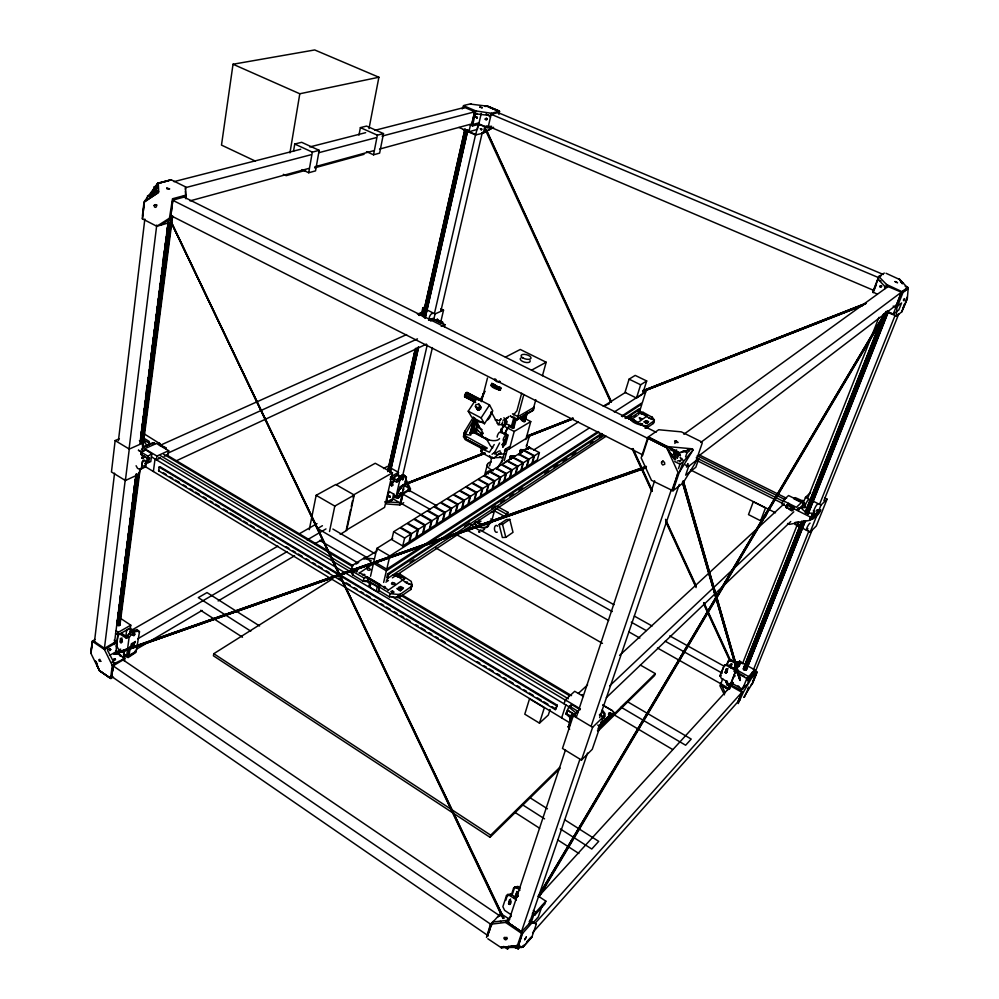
<?xml version="1.0" encoding="UTF-8"?>
<svg xmlns="http://www.w3.org/2000/svg" width="999" height="999" viewBox="0 0 999 999"><rect width="100%" height="100%" fill="white"/><g stroke="black" fill="none" stroke-linecap="round" stroke-linejoin="round"><path stroke-width="1.5" d="M517.619 946.69L518.456 946.378L517.557 946.178M410.839 589.497L412.15 585.014L411.176 581.343L399.8 574.013L397.252 574.025L395.879 574.612L406.218 582.892L411.913 584.989L410.839 589.497L399.45 597.302L389.46 596.878L379.008 590.571L379.345 585.676L380.544 584.765L367.657 577.097L364.123 578.071L353.284 571.79L352.822 574.924L363.074 581.156L365.509 581.53L367.669 580.494L379.32 587.449M482.405 437.087L476.436 432.742L474.075 427.684L475.237 421.728L474.075 425.199L474.562 419.88L471.103 433.691L473.376 432.38L488.336 440.272M604.432 717.969L603.883 714.01L601.81 711.663M485.289 449.075L465.771 438.961L464.21 433.129L464.885 435.052L474.712 418.019L470.154 433.391L474.038 421.141M110.552 649.375L109.865 650.511L110.552 649.375L109.528 648.501M675.174 458.017L675.574 459.79L674.675 459.565L674.787 455.944M114.161 640.159L116.633 642.494L104.445 649.525L92.432 641.395L94.88 639.385M481.406 448.276L465.397 439.772L463.386 436.638L464.86 431.193L473.401 416.995M403.621 489.135L403.196 490.284L403.621 489.135L402.984 489.46M369.58 560.576L370.217 561.588L371.241 560.864L363.923 558.129L352.21 565.484L351.623 566.708L353.284 571.79L357.517 570.466L355.444 569.155L353.534 571.678M884.315 273.064L878.77 276.461L872.826 291.845L877.359 294.318M171.366 219.43L170.629 222.327L156.806 226.261L142.382 218.818L144.418 201.373L157.592 183.504L171.166 179.783L185.614 186.913L185.864 198.751M134.103 635.501L133.042 634.902L134.765 633.99L134.103 635.501L132.48 634.515L133.541 635.614M473.376 432.38L473.613 429.208L472.227 429.133L471.103 433.691L476.411 431.343M899.112 279.27L886.051 273.276M172.702 201.249L172.852 200.112L185.052 196.803L183.654 197.34M123.364 659.427L124.263 651.198M394.98 497.602L393.918 497.102L394.268 495.379L395.192 495.891L394.98 497.602L396.615 496.74M886.987 312.013L896.403 316.084L896.89 307.767L903.133 292.195L908.178 288.424L899.137 278.783L902.085 283.529M385.676 501.685L385.614 502.609L384.802 501.748M149.163 445.092L148.726 442.919L143.806 440.059L144.118 438.336L149.151 441.408L149.588 443.269L147.715 445.329L153.671 442.732L155.07 443.581L153.746 443.544C151.723 441.446 146.628 447.502 142.982 446.091M582.667 696.053L582.767 694.567L581.843 694.967M725.074 672.514L726.673 668.681L725.074 672.514L725.848 673.001L727.247 671.89L725.848 673.001M467.882 131.643L475.599 134.94L482.317 133.367L483.391 132.979L484.665 126.698M145.292 449.612L151.823 453.783L150.787 461.625L147.115 462.837L144.643 460.127L142.507 461.376L141.396 468.556L140.384 469.642L137.525 468.319L136.089 465.734M673.463 488.061L677.971 472.327L666.683 447.702L647.614 438.099L648.276 436.988L658.678 429.745L681.355 431.855L701.648 441.883L702.21 443.119L695.466 462.674L683.079 482.929L673.001 490.796L651.46 480.307L641.171 457.929L647.614 438.099L666.683 447.702L674.7 459.278M377.322 586.5L376.348 591.146L378.209 591.695L379.545 590.884M508.578 903.82L509.39 900.024L510.264 899.949L511.151 901.51L510.189 904.345L508.578 903.82L510.576 898.963M503.471 457.317L491.246 457.854L482.367 453.109L480.981 451.411L481.58 447.065L486.451 448.851L487.262 448.089L465.284 435.976M137.238 630.556L139.498 631.755C135.689 629.657 130.594 634.552 129.021 637.911L126.561 656.668L128.097 657.604L136.026 652.31L139.498 631.755L136.95 629.482L133.641 631.031L132.63 630.207L130.145 631.63L130.282 632.842L127.223 635.526L126.636 638.373L120.117 634.153L117.994 634.927L115.509 633.329M475.586 430.282L472.702 428.621L474.463 421.203L472.227 429.133L472.989 425.636M148.439 462.712L149.65 457.917L146.753 461.263L147.115 462.837M391.108 485.464L392.507 481.993L391.558 482.342L391.009 484.927L391.733 485.864L392.757 483.241L391.558 482.342M474.488 430.407L473.763 430.681L474.962 429.895L473.838 426.223L472.702 428.621M113.461 677.147L110.577 678.383L99.425 670.654L91.009 653.521L91.945 642.981M91.034 652.896L92.42 640.771M142.395 215.884L143.956 202.485M802.647 501.036L802.934 500.399L801.298 500.924L800.798 502.222L793.706 498.676L795.241 497.602L802.309 500.774M119.368 438.761L115.147 440.571L111.451 471.965L125.387 480.519L139.223 474.1L139.798 469.642M94.43 642.12L114.548 473.189M118.431 440.646L144.83 219.031M147.053 200.424L147.602 195.779L150.487 195.03M142.382 218.818L144.43 201.835L158.054 192.795L158.716 191.883L158.267 183.029L171.166 179.783L170.442 180.195M153.958 189.698L154.321 186.663L157.343 185.889M96.853 666.308L97.228 663.261M154.158 194.206L154.52 191.159L157.417 190.422M104.346 648.913L125.387 478.746M129.208 447.802L156.756 225.05M172.765 200.237L170.767 216.383L172.852 200.112M125.387 480.519L129.283 449.063L143.244 442.882L142.295 450.312M725.137 692.819L720.953 683.778L722.689 678.596M116.833 623.101L117.233 620.017M117.82 615.384L118.219 612.287M118.806 607.654L119.206 604.57M119.793 599.937L120.38 595.292M120.779 592.207L121.366 587.574M121.766 584.477L122.153 581.393M122.752 576.76L123.139 573.663M123.739 569.03L124.326 564.398M124.713 561.313L125.312 556.68M125.699 553.583L126.299 548.951M126.686 545.866L127.273 541.233M127.672 538.136L128.259 533.503M128.659 530.419L129.246 525.774M129.645 522.689L130.232 518.056M130.819 513.424L131.219 510.327M131.606 507.242L132.205 502.609M132.592 499.512L133.379 493.331M133.779 490.247L134.365 485.614M134.765 482.517L135.152 479.433M140.672 436.176L141.259 431.543M141.658 428.459L142.245 423.813M142.645 420.729L143.232 416.096M143.631 412.999L144.218 408.366M144.605 405.282L145.205 400.649M145.592 397.552L147.178 385.202M147.765 380.569L148.152 377.472M148.751 372.839L149.138 369.755M149.538 366.658L150.325 360.477M150.712 357.392L151.311 352.759M151.698 349.662L152.298 345.03M152.685 341.945L153.272 337.312M153.671 334.215L154.258 329.583M154.658 326.498L155.245 321.853M155.644 318.768L156.231 314.136M156.631 311.039L157.218 306.406M157.605 303.321L158.204 298.689M158.591 295.592L159.191 290.959M159.578 287.874L160.177 283.241M160.764 278.609L161.151 275.512M161.551 272.427L162.138 267.794M162.537 264.698L164.311 250.799M164.698 247.702L165.297 243.069M165.684 239.985L166.084 236.888M166.671 232.255L167.258 227.622M114.261 644.542L135.976 474.275M139.935 443.319L168.169 221.978M119.63 623.863L119.942 625.137L119.168 625.574L117.133 625.274L136.476 473.838M140.622 441.383L168.644 221.965M156.806 226.261L169.455 218.169L172.49 198.764L186.338 195.042M118.094 625.624L137.5 474.188M141.671 441.745L169.78 222.327M116.346 646.665L118.007 633.741M120.891 618.606L130.782 625.174L118.344 632.28L116.621 645.616L118.219 648.875L123.801 652.659L123.539 654.657L125.774 656.93L125.687 655.019L124.638 654.32L124.55 656.243L125.162 655.556M119.168 625.574L138.836 472.639M142.42 444.842L171.616 217.77M120.417 617.694L120.817 614.61M121.416 609.977L121.803 606.893M122.402 602.26L122.802 599.175M123.401 594.542L123.789 591.458M124.388 586.838L124.987 582.205M125.387 579.12L125.774 576.036M126.374 571.403L126.773 568.319M127.373 563.686L127.76 560.601M128.359 555.968L128.958 551.348M129.358 548.264L129.945 543.631M130.345 540.546L130.744 537.462M131.344 532.829L131.93 528.196M132.33 525.112L132.929 520.491M133.329 517.407L133.916 512.774M134.316 509.69L134.715 506.605M135.315 501.973L135.901 497.34M136.301 494.255L136.9 489.635M137.3 486.538L137.887 481.918M138.287 478.833L138.686 475.749M142.457 446.428L142.857 443.344M143.456 438.711L143.844 435.626M144.443 431.006L144.843 427.909M145.442 423.289L145.829 420.204M146.428 415.572L146.828 412.487M147.427 407.854L147.815 404.77M148.414 400.137L148.814 397.053M149.413 392.432L149.8 389.348M150.399 384.715L150.799 381.63M151.398 376.998L151.798 373.913M152.385 369.28L152.785 366.196M153.384 361.576L153.784 358.479M154.37 353.858L154.77 350.774M155.369 346.141L155.769 343.057M156.356 338.424L156.756 335.339M157.355 330.706L157.755 327.622M158.341 323.002L158.741 319.917M159.34 315.284L159.74 312.2M160.327 307.567L160.727 304.483M161.326 299.85L161.726 296.765M162.313 292.145L162.712 289.048M163.312 284.428L163.711 281.343M164.298 276.711L164.698 273.626M165.297 268.993L165.697 265.909M166.284 261.288L166.683 258.192M167.283 253.571L167.682 250.487M168.269 245.854L168.669 242.769M169.268 238.137L169.867 233.516M170.255 230.419L170.654 227.335M171.254 222.715L171.653 219.63M120.479 638.561L120.092 641.608L120.991 642.782L121.866 639.747L120.479 638.561L121.978 637.949L121.578 640.971L120.292 642.232M387.425 579.445L386.313 580.282M104.445 649.525L112.263 665.459L110.577 678.383L99.425 670.654L95.592 661.375M119.942 625.137L140.21 468.606M142.832 447.577L172.677 215.984M142.145 458.229L142.482 455.569L143.631 456.243L143.282 458.916L142.145 458.229L143.444 456.068L144.118 456.943L142.145 458.229L144.293 457.255M476.923 117.233L476.685 118.344L477.097 117.358L475.649 116.696M877.147 280.594L878.87 280.132L884.465 285.976L884.902 288.674L886.538 284.478L878.77 276.461M113.124 665.921L111.626 677.31L113.062 665.858L123.264 659.802M140.384 469.642L145.804 466.196L146.416 461.526L145.18 463.911M125.749 637.175L126.698 629.944L130.307 628.321L133.966 630.756M481.73 400.599L482.392 398.027M185.277 189.373L185.614 186.913M124.45 661.201L124.813 658.516L117.07 652.921L115.572 650.849M130.782 625.174L130.419 627.872L117.994 634.989M132.33 632.429L132.63 630.207L134.478 631.668L132.368 632.879L131.306 632.18L134.703 630.294M153.371 471.503L155.045 459.016M133.017 633.99L133.641 631.031M164.248 456.231L168.157 454.433L168.681 450.686L156.918 456.056L156.406 459.827L160.327 458.029M158.616 470.791L159.128 467.045L159.915 466.67L557.192 705.157L555.943 709.04L555.307 709.627L158.616 470.791L159.403 470.429M151.548 192.982L157.592 183.504L169.031 180.557L157.592 183.504L151.548 192.982L151.885 193.769L152.71 192.457M90.822 652.659L92.432 641.395M368.993 128.621L378.896 77.235L314.71 49.95L233.029 64.236L221.491 145.092L255.22 161.039M376.348 591.146L369.967 587.337L370.941 583.104L369.468 581.643M493.106 384.603L497.077 386.213L491.858 383.391L491.67 384.053L501.161 388.449L498.513 387.325M887.149 287.487L887.324 286.251L901.585 292.282L896.091 305.981L901.235 292.382M153.334 444.38L153.571 442.769M873.488 290.971L873.251 292.595L873.488 290.971L872.826 291.845M392.195 593.181L392.532 590.958L394.043 592.07L393.094 592.682L390.871 591.52L392.532 590.958M651.785 417.058L643.281 412.4L640.521 412.674L649.637 418.394L654.37 419.98L653.358 423.464L646.478 428.159L647.352 425.462L654.22 420.779L654.233 419.917M369.967 587.337L369.143 586.101L369.755 582.217M464.273 433.878L464.622 431.718M399.175 489.123L396.628 496.953L395.766 496.653L396.278 495.566C398.676 495.791 396.428 498.826 395.891 495.929M434.515 320.167L436.938 319.792L437.362 318.893L437.612 321.178M289.935 152.922L299.8 93.769L378.896 77.235M293.519 151.373L294.755 144.031L301.661 142.308L319.168 150.337L315.534 170.866L308.716 172.752L302.023 169.618M332.355 579.02L213.786 653.696L213.424 655.794L490.034 837.299L560.089 768.431M502.26 444.418L503.196 444.667L502.26 444.418L502.984 446.928L504.707 444.605L505.706 438.786M308.716 172.752L312.325 152.123L319.168 150.337M491.583 115.272L491.758 114.248L498.851 112.338M503.858 918.056L502.922 918.431L503.858 918.056L169.93 219.73L502.922 918.431M358.966 135.152L360.389 127.622L366.571 126.086L383.491 133.591L379.62 153.122L373.526 154.808L366.508 151.636M473.489 421.216L473.951 418.781L470.154 433.391M798.288 510.551L798.551 509.14L801.835 506.593L801.722 508.503C804.307 511.95 808.89 513.611 813.099 513.186L814.784 511.725L814.472 510.152M141.471 468.194L142.507 461.376L143.868 461.575L143.469 460.739M896.403 316.084L901.822 311.813L907.342 298.526L908.178 288.424L903.133 292.195L886.538 284.478M373.526 154.808L377.372 135.177L383.491 133.591M480.719 409.041L478.808 403.996L475.749 404.882L475.437 406.468L477.672 409.927L479.32 410.065L481.031 407.455L479.757 405.207M484.552 528.671L484.415 529.408C482.055 531.743 476.973 530.332 475.874 527.272L476.024 526.535M356.793 572.09L357.23 569.855M476.723 408.703L477.035 407.13M502.672 421.915L502.035 424.625C503.034 426.123 507.617 424.712 505.844 423.239M309.29 529.632L316.146 495.317L335.776 484.503L354.245 495.029L346.641 530.481L340.197 534.315M491.758 383.916C486.938 387.999 510.002 393.556 495.916 386.226M487.812 935.738L487.962 935.002M114.548 658.728L114.248 660.202L114.123 659.015L115.459 659.365L114.123 659.015M464.348 433.703L464.86 431.193M504.308 434.59L507.604 427.784L509.865 425.437L510.801 425.961L510.589 427.035L509.178 426.748M129.97 632.517L130.145 631.63M329.508 531.518L334.802 506.093L354.245 495.029M474.737 423.613L476.898 420.467M516.883 891.42L516.058 896.24L513.723 897.164M350.624 509.552L346.191 530.232L384.578 507.38L392.457 472.814L375.249 463.261L336.226 484.765M351.261 506.593L352.522 500.686M353.159 497.727L353.796 494.78L392.457 472.814M462.15 108.966L463.449 105.669L475.899 110.939L491.396 113.274L499.425 111.126L498.926 114.473M396.603 481.63L397.19 479.033L398.539 478.608L397.714 478.946M398.114 597.452L398.339 596.415M359.128 573.201L374.7 562.699M421.466 313.923L422.827 307.867L425.674 306.643M388.037 469.63L415.172 349.463M422.727 315.996L464.972 128.896M387.687 471.603L415.522 348.339M422.739 316.383L465.01 129.208M388.536 469.343L390.946 458.703M391.633 455.669L402.972 405.482M403.658 402.447L414.997 352.272M423.239 315.771L423.926 312.737M424.612 309.69L425.986 303.609M426.673 300.574L446.94 210.864M447.627 207.817L456.905 166.771M457.592 163.724L458.966 157.642M459.652 154.595L465.147 130.27M388.524 470.517L416.046 348.763M423.276 316.795L465.596 129.583M389.323 470.791L417.232 347.515M424.125 317.07L466.508 129.858M394.268 451.373L395.304 446.815M395.991 443.768L397.377 437.687M404.258 407.292L405.294 402.722M405.981 399.687L407.367 393.606M414.248 363.211L415.284 358.641M415.971 355.607L417.345 349.525M425.961 311.526L427.335 305.444M434.228 275.037L436.288 265.921M444.905 227.922L446.278 221.84M454.895 183.828L456.268 177.76M464.885 139.748L466.258 133.666M389.785 472.315L418.069 347.54M424.962 317.108L467.395 129.945M418.569 346.903L390.284 472.028L418.581 347.302M425.112 318.007L467.532 130.994M481.243 113.449L478.708 124.475L472.689 125.837L471.74 124.525L474.65 111.676L463.661 107.055L463.811 108.167M472.589 125.474L475.899 110.939M491.858 383.391L491.396 385.726L500.312 390.334L491.67 385.789M425.137 318.406L467.919 129.795M388.424 492.195L386.251 503.933L399.887 504.957L403.683 502.672M370.517 576.273L373.489 563.236L376.123 561.563M392.682 538.486L376.873 548.401L373.863 561.6L386.75 569.18L598.026 431.506M394.143 480.569L395.129 476.236L398.139 474.875L402.172 477.11M397.914 472.477L427.197 345.092M434.515 313.236L475.661 134.291M391.196 468.306L398.489 472.352L397.952 474.662L389.922 479.258M433.666 319.992L435.052 313.923L443.519 310.177L440.709 322.24M399.887 504.957L402.185 493.356L410.464 488.848L405.182 477.622M510.352 458.541L510.964 455.881L515.222 456.106M474.65 111.676L471.74 124.525M402.51 476.361L432.392 347.602M440.834 311.238L482.305 132.48M393.731 493.643L392.769 497.802L393.406 499.025L399.775 502.822L400.587 502.035M402.485 479.233L403.084 476.635L401.411 475.574L399.588 477.247M393.643 531.718L391.795 539.635L402.734 545.966L409.003 541.945L410.901 534.053L399.962 527.784L393.643 531.718L404.632 538.036L410.901 534.053M491.121 127.46L488.012 127.772L491.396 113.274M389.46 596.878L390.06 593.456L379.757 587.312L379.345 585.676L379.008 590.571M383.641 582.429L386.363 570.829L598.913 432.055M386.75 569.18L389.847 555.968L589.36 427.959M444.43 326.735L444.917 324.663L434.265 319.368L430.557 321.016M601.51 433.491L387.662 573.851L386.75 577.759L387.712 578.334L604.12 435.402M399.125 587.724L399.288 587.025L401.236 589.672L403.509 587.961L400.562 586.525L402.497 589.098L400.312 590.709L396.84 588.586L398.364 588.199L397.889 588.948M483.391 132.979L484.727 132.255L486.263 125.762M387.712 578.334L388.636 574.425L602.347 433.916M409.827 491.57L410.464 488.848M387.987 590.384L404.583 578.708L396.778 574.113M736.475 668.831L741.408 662.499L741.895 663.124L739.647 661.088L739.435 662.025L741.545 663.361M402.734 545.966L404.632 538.036M128.234 655.044L130.207 646.84L127.735 656.181L135.402 651.71L135.19 650.998L134.64 652.697L128.259 656.455L127.373 655.719L128.097 654.42L129.083 655.194L128.609 656.293M409.091 491.071L409.665 490.084L402.947 494.03L400.699 503.721L402.872 493.331M411.6 533.616L409.69 541.508L415.884 537.549L417.794 529.682L406.893 523.476L400.661 527.36L411.6 533.616L417.794 529.682M397.49 597.727L398.276 594.48L400.274 594.305L411.638 586.276M400.237 594.043L399.45 597.302L400.274 594.305M404.42 579.358L404.583 578.708M418.481 529.258L416.571 537.112L422.677 533.191L424.6 525.374L413.748 519.218L407.592 523.051L418.481 529.258L424.6 525.374M425.274 524.95L423.351 532.767L429.395 528.908L431.318 521.116L420.504 515.009L414.423 518.793L425.274 524.95L431.318 521.116M431.993 520.691L430.057 528.471L436.014 524.662L437.962 516.908L427.185 510.851L421.178 514.597L431.993 520.691L437.962 516.908M475.661 402.56L464.66 396.865L465.534 393.331L467.157 392.47L482.292 400.274M508.091 417.395L506.243 418.356L504.507 425.174L500.836 430.569M438.611 516.483L436.675 524.238L442.569 520.467L444.518 512.749L433.791 506.755L427.859 510.439L438.611 516.483L444.518 512.749M445.167 512.337L443.219 520.054L449.038 516.333L450.986 508.641L440.309 502.697L434.44 506.343L445.167 512.337L450.986 508.641M451.635 508.241L449.675 515.921L455.419 512.237L457.38 504.595L446.74 498.701L440.946 502.297L451.635 508.241L457.38 504.595M505.694 418.868L506.243 418.356L504.507 425.174L505.394 424.225M481.418 401.648L487.475 377.997M458.017 504.195L456.056 511.838L461.738 508.204L463.698 500.586L453.109 494.742L447.377 498.301L458.017 504.195L463.698 500.586M675.499 456.168L674.737 453.758L676.623 453.434L677.247 458.191L678.633 452.884L692.432 448.826L692.969 450.062L679.245 472.44L673.001 490.796M464.323 500.187L462.362 507.804L467.969 504.208L469.942 496.628L459.39 490.834L453.733 494.343L464.323 500.187L469.942 496.628M470.566 496.241L468.593 503.821L474.125 500.274L476.111 492.719L465.596 486.975L460.015 490.447L470.566 496.241L476.111 492.719M677.247 458.191L678.633 452.884L648.276 436.988L678.683 452.072M476.723 492.332L474.737 499.875L480.219 496.378L482.205 488.861L471.728 483.154L466.208 486.588L476.723 492.332L482.205 488.861M491.358 385.477L496.016 388.299M484.253 476.498L487.5 464.21M485.526 475.162L486.201 472.614L489.198 470.754L491.508 471.99M482.817 488.474L480.819 495.991L486.238 492.519L488.224 485.039L477.797 479.383L472.34 482.779L482.817 488.474L488.224 485.039M489.597 465.846L491.995 456.805M501.048 432.854L502.959 425.699M475.761 521.89L478.022 523.151L478.808 520.192M488.823 484.665L486.838 492.145L492.182 488.711L494.18 481.268L483.791 475.661L478.396 479.008L488.823 484.665L494.18 481.268M399.812 476.498C397.602 480.169 398.039 485.202 391.546 478.646L392.52 478.084L398.151 480.969L397.315 481.718M502.972 444.38L504.145 439.997M503.196 444.667L504.383 440.284M504.707 444.605L502.759 446.64L504.945 439.972M494.767 480.894L492.769 488.336L498.051 484.952L500.062 477.534L489.71 471.978L484.39 475.287L494.767 480.894L500.062 477.534M521.678 393.206L516.933 410.839L513.449 414.922M505.594 444.505L507.892 436.026L507.679 434.94L504.782 433.791L507.679 434.94M501.723 462.674L505.369 449.175L509.253 446.815M513.286 427.023L513.736 428.084L511.176 427.335L514.035 416.883M511.8 427.909L514.485 417.932M512.849 428.209L515.546 418.244M504.308 460.614L507.142 450.124L529.183 436.65L527.435 435.739M500.649 477.172L498.638 484.577L503.871 481.231L505.881 473.851L495.566 468.331L490.297 471.603L500.649 477.172L505.881 473.851M513.736 428.084L516.221 419.056M510.339 416.021L517.082 419.505L523.863 394.468M517.195 419.767L518.031 416.67L534.253 407.205L533.404 410.264L517.195 419.767L510.289 416.208M509.515 448.776L514.21 431.456L530.769 421.578L521.066 416.583M797.165 509.49L798.476 508.229L798.551 510.402M421.041 314.498L421.403 313.187L422.814 313.674L421.64 312.962L421.84 314.298M491.458 521.89L494.28 511.476M506.456 473.489L504.445 480.869L509.602 477.559L511.625 470.204L501.361 464.735L496.153 467.969L506.456 473.489L511.625 470.204M511.326 459.028L512.125 456.118L514.098 456.193M527.285 412.575L524.8 421.528L523.938 421.653L522.265 420.791L523.813 415.147M522.889 421.353L524.425 415.696M523.938 421.653L526.261 413.186M524.8 421.528L527.122 413.062M512.2 469.842L510.177 477.197L515.284 473.926L517.307 466.608L507.08 461.176L501.935 464.373L512.2 469.842L517.307 466.608M114.985 660.139L115.322 658.903M535.826 399.725L532.929 410.214L517.082 419.505M542.445 375.724L546.166 362.237L520.279 349.463L505.407 357.142M517.869 466.246L515.846 473.563L520.891 470.342L522.927 463.049L512.737 457.654L507.642 460.814L517.869 466.246L522.927 463.049M525.799 439.572L530.769 421.578M497.777 506.743L508.154 512.425L505.969 513.898L505.182 516.758L493.506 510.339M507.355 515.284L508.154 512.425M526.323 446.978L529.183 436.65M523.476 462.699L521.453 469.98L526.448 466.783L528.471 459.528L518.319 454.183L513.299 457.305L523.476 462.699L528.471 459.528M521.528 452.697L522.34 449.75L524.8 449.65L529.183 446.928L530.944 448.901M529.02 459.178L526.997 466.433L531.93 463.274L533.966 456.043L523.851 450.736L518.881 453.833L529.02 459.178L533.966 456.043M818.218 509.952C821.715 511.688 807.667 518.156 813.648 517.357L820.766 509.702C819.367 514.597 814.372 518.469 809.615 520.329L810.514 517.095L813.161 516.146L811.812 517.557L810.888 517.02L809.615 520.329L789.347 524.388L787.562 523.488M534.515 455.706L532.479 462.924L537.35 459.802L539.398 452.609L529.32 447.34L524.4 450.399L534.515 455.706L539.398 452.609M156.031 190.884L158.716 191.883L155.994 190.959L158.267 183.029L155.931 189.66M521.54 452.572L522.34 449.75L520.641 449.562L519.805 452.21M155.382 190.185L154.62 192.832L156.081 190.684L155.382 190.185L152.697 193.144L156.081 190.684M146.416 461.526L144.73 467.395L143.319 467.495M397.003 496.053L400.562 486.501L402.797 485.152L402.122 486.663M504.545 421.865L505.357 419.068L503.871 417.794M499.238 423.414L499.7 421.84M511.363 458.691L512.125 456.118M520.054 454.483L520.729 452.16L519.955 450.387M142.62 450.686L142.695 448.464M509.702 919.317L500.524 913.536L492.994 922.002L506.78 920.391L511.376 916.095M533.154 921.927L536.338 924.063L531.843 937.112L522.802 947.264L518.419 945.653L521.49 935.539M723.613 666.008L726.348 665.359L733.503 669.193L734.764 667.856L733.766 668.306L727.097 664.56L724.362 665.209L719.967 675.436L721.303 678.358L727.409 681.793L726.773 684.59L728.646 685.589L729.27 683.915M729.432 684.49C731.068 686.862 731.693 681.88 730.569 684.914L729.432 684.49L729.657 683.741L730.556 685.189L733.029 682.529M400.524 493.056L399.962 494.443L400.699 494.805L401.523 493.431L400.524 493.056L399.975 493.681L400.886 494.193M804.295 504.67L804.744 503.209L799.088 509.065M629.083 379.158L624.987 392.407L636.475 398.039L642.519 394.168L646.69 380.969L635.189 375.399L629.083 379.158L640.646 384.777L646.69 380.969M490.034 837.299L490.696 835.176L559.652 767.482M602.709 705.169L612.449 710.701L613.848 712.374L601.523 725.349L598.913 725.811L597.739 725.074M503.771 444.355L505.519 438.736M636.475 398.039L640.646 384.777M738.723 666.433L737.649 665.696C738.411 668.169 740.709 664.323 738.186 664.735M474.075 427.684L474.7 427.872M539.472 723.139L544.33 707.754L529.52 698.825L524.787 714.185L539.472 723.139L548.326 715.034L550.099 709.477M628.746 419.143L639.11 412.3L640.134 409.066L639.323 408.666L624.974 418.082M638.536 414.722L641.945 403.958L622.377 416.733M643.094 390.422L645.804 391.745L642.369 402.609L621.503 416.208M637.599 422.789L647.702 415.584L638.324 410.951M488.736 932.841L491.046 925.598L489.722 929.632M488.698 932.991L490.01 928.858M645.129 428.384L645.991 425.686L647.402 425.649L646.478 428.159M555.307 709.627L557.192 705.157M481.793 447.614L466.071 439.198L465.01 438.074L465.771 438.961L465.821 437M493.194 921.353L490.472 924.262L486.488 937.449M653.358 423.464L654.22 420.779M518.119 895.878L516.058 896.24L518.119 895.878L517.307 896.752L515.534 895.441L517.17 891.845L518.431 891.682L516.533 892.357L518.269 893.905M642.507 455.744L647.689 439.747M487.2 935.963L490.946 924.437L492.919 922.339M564.06 703.82L565.322 699.899L574.725 691.296L583.453 696.465M561.638 717.881L565.859 704.894M516.483 897.901L510.776 894.068L507.654 894.492L506.431 895.803L502.872 906.68L504.632 910.351L510.714 914.472M505.731 900.399L507.654 894.492M511.176 895.604L513.573 888.236L514.797 886.95L517.894 886.5L520.179 888.024M378.209 591.695L379.046 589.173M570.654 707.23L571.553 704.507L580.269 709.715M570.978 716.008L571.903 713.224L572.777 714.185L573.538 713.598L570.978 716.008L572.514 716.92L574.075 714.972M512.562 893.718L514.797 886.95M572.514 716.92L573.426 714.148L571.903 713.224M578.758 710.539L573.276 715.709L562.474 748.438L581.468 760.077L592.257 749.325L603.408 716.795L599.575 714.51M881.106 286.988L880.831 285.926L879.894 286.476L880.381 287.113L881.305 286.388M508.166 922.889L565.484 749.887M576.261 717.357L654.657 480.756M503.646 946.403L507.504 949.05L508.404 946.34M672.839 455.756L674.225 451.648L676.623 449.875M518.618 945.141L522.602 933.341L532.467 922.314L536.338 924.063M363.074 581.156L364.123 578.071M512.3 945.703L515.871 948.151L516.87 945.204M521.378 931.917L579.907 759.29M591.42 725.349L670.966 490.746M678.471 468.606L679.969 464.185L682.354 462.375M581.468 760.077L592.607 727.309L603.408 716.795M514.585 946.515L518.131 948.95L519.055 946.253M685.576 456.88L686.975 452.784L689.46 450.911M610.826 713.136L611.038 713.91L609.49 714.098L608.728 713.049L610.826 713.136L610.289 714.747L608.428 714.273M613.848 712.374L612.637 715.509L601.173 726.748L597.939 728.308M529.07 924.25L587.537 753.046M599.625 717.619L679.258 484.428M531.381 921.965L534.378 913.198M487.824 938.748L500.886 947.452L517.345 945.666L521.565 933.353L522.602 933.341M532.367 913.273L534.902 914.984L535.851 912.224L545.854 901.148L538.286 896.103M609.59 714.248L610.102 712.762M800.973 502.472L801.298 500.924M542.295 905.344L538.274 916.995L532.679 923.238M545.854 901.148L544.905 903.895L534.902 914.984M726.46 682.754L726.56 680.981L725.749 681.817L726.46 682.754L727.297 681.78M478.571 125.787L479.982 124.825L488.012 127.772M522.265 420.791L523.301 420.179M747.514 680.669L748.014 679.258M640.396 665.072L655.294 673.601L654.607 675.511L597.902 731.268M671.753 490.659L677.859 473.726M153.784 444.243L154.358 442.669M511.176 427.335L512.225 426.723M798.476 508.229L798.501 509.989M817.494 509.74L816.683 511.076L818.044 509.852M566.221 713.436L568.868 715.159L571.266 718.606L565.859 713.835L568.768 707.03L571.553 704.507M739.872 699.787L738.011 701.872L742.032 692.382L738.049 702.384L741.458 693.144M752.534 682.155L756.243 673.014M475.599 134.94L478.159 124.8M734.702 667.095L735.813 663.136L737.062 661.8L739.185 663.136L738.136 664.26L736.975 663.623L739.647 661.088M390.297 496.515L389.86 497.315L388.798 496.578L390.297 496.515L389.036 495.766M760.626 520.779L765.496 507.917L753.296 501.76L748.501 514.61L760.626 520.779L765.896 515.959L768.593 508.853M679.245 472.44L683.353 461.713L692.969 450.062M729.332 667.22L730.356 664.547L731.817 664.048L730.856 668.031M783.016 500.611L796.39 507.305L801.86 502.147L788.561 495.541L783.016 500.611L781.755 503.883L787.1 506.555M726.51 665.209L727.984 661.375L731.455 659.939L736.787 662.899M720.903 674.175L724.362 665.209M874.013 289.61L878.745 277.385L881.193 275.674M485.239 119.193L486.663 118.382L486.813 119.555L485.239 119.193L486.663 118.382L485.489 118.556L486.813 119.555M727.172 664.61L728.733 660.589M721.091 682.729L719.917 685.751L724.475 694.842M880.381 287.113L880.519 285.839L881.543 285.614L880.831 285.926M733.766 668.943L736.563 664.235L735.813 663.136M147.902 456.181L141.945 452.597L141.184 454.533L148.189 458.691L146.753 461.263L147.902 456.181L151.823 453.783M736.3 663.761L737.062 661.8L738.036 662.499L736.987 665.172M729.445 689.285L730.731 686.076L729.57 684.827L730.044 684.253L730.444 685.826L729.32 688.686M401.823 486.525L402.797 485.152M727.397 690.359L729.57 684.827M735.938 670.204L730.219 686.163M735.526 671.378L731.056 682.792L742.532 689.248L746.64 684.665M802.659 504.483L805.456 497.39L810.614 492.532M812.112 516.695L812.649 515.334L811.712 515.197L811.475 517.32M742.494 663.711L797.314 524.6M807.592 498.513L878.983 317.357M726.498 672.702L727.434 670.341L725.986 669.268M805.531 520.654L746.328 669.892L744.218 670.042L743.343 668.855L801.76 521.053M805.206 512.35L883.678 313.823M801.56 522.14L743.343 668.855M805.569 512L879.445 325.137M881.168 320.791L883.453 314.997M743.531 669.467L802.01 521.603M805.444 512.912L883.99 314.298M762.287 623.488L764.01 619.143M766.295 613.361L768.019 609.015M789.222 555.432L790.933 551.086M793.231 545.292L794.954 540.946M836.213 436.688L837.924 432.342M840.221 426.548L841.945 422.202M744.218 670.042L803.333 520.704M806.205 513.449L885.988 311.9M745.142 670.366L804.332 521.028M807.779 512.325L887.649 310.789M746.328 669.892L804.719 521.54M807.592 514.31L887.999 311.526M745.953 670.304L805.169 521.003M808.041 513.761L888.536 310.826M808.416 513.411L888.311 312.013M874.262 289.81L876.398 284.453M742.532 689.248L747.09 677.821M748.651 676.585L734.877 668.905L733.94 671.303L747.702 678.983L748.651 676.585L754.757 669.842L741.058 662.25M893.143 314.335L895.941 307.292L901.61 302.947L898.813 309.927L893.143 314.335L886.225 311.363M904.245 304.295L901.822 311.813M905.381 301.448L907.08 297.19M812.774 517.282L818.793 510.651L817.107 509.965M754.17 670.142L757.105 672.14L751.285 678.583L743.456 692.07L738.199 703.558M747.677 683.516L752.222 672.152M749.937 678.521L752.247 672.739M753.408 669.854L808.878 531.068M819.854 503.608L894.979 315.672M754.757 669.842L753.795 672.227L747.702 678.983M801.822 527.872L810.177 532.092L817.569 513.611M818.718 510.764L820.991 505.082L827.072 499.163L824.5 497.902M754.208 674.537L812.274 529.67M823.888 500.686L898.813 313.798M393.918 497.102L395.691 496.216M738.011 701.872L741.832 692.357L535.302 923.064M827.072 499.163L816.283 525.998L810.177 532.092M463.786 435.714L464.098 434.952M743.731 697.364L752.834 682.717L757.105 672.14M481.943 398.301L483.891 393.406L481.443 397.827A6.394 2.522 -62.8 0 0 481.181 398.951L481.231 401.223M515.846 946.253L515.559 946.94L517.007 946.44M482.055 451.211L480.981 451.411L482.042 449.5M902.746 309.415L907.342 298.526M788.723 503.296L787.037 504.807L786.45 508.116M753.059 681.568L756.48 673.538M515.534 895.441L516.058 894.217M674.837 443.481L676.011 440.759L678.121 442.47L675.574 442.37L674.6 440.934L676.011 440.759M737.687 664.41L738.773 661.875L737.811 662.537M744.442 697.19L748.239 688.411M496.628 469.006L502.622 460.015L501.448 461.288M432.579 319.792L433.141 318.494L433.866 319.131L433.141 318.494M528.171 449.213L529.183 446.928L528.234 448.938M399.15 497.24L398.351 497.552C396.615 496.303 398.451 499.35 399.013 496.703M408.441 490.059L408.441 487.899L405.332 481.343M504.62 434.39L507.604 427.784L504.782 433.791L506.493 434.203M406.418 477.122C404.345 474.762 400.549 478.971 399.6 481.056L395.879 497.227L396.653 498.251L401.873 494.68L406.418 477.122L404.383 475.274L402.172 476.273L401.411 475.574M808.303 514.348L808.878 513.136M166.321 449.325L165.784 447.689L164.81 447.914L158.991 444.38L159.578 443.119L160.477 445.841M494.642 452.397L492.045 454.27M727.572 683.528L727.334 684.964L728.121 683.266L729.932 684.327L728.646 685.589M508.141 417.482L508.653 416.458M645.142 468.231L114.71 654.32L114.036 653.821L646.016 466.408M114.71 654.32L645.279 467.694M138.399 450.149L141.071 451.86L141.184 454.533L147.103 458.066L149.088 457.854M733.503 669.193L733.766 668.306M802.547 504.32L804.033 502.809M494.218 444.53L489.448 452.21L483.279 449.625L481.58 447.065M499.612 442.944L494.18 453.359L497.664 454.832L501.086 452.709L498.239 454.445L505.694 453.708M729.582 684.477L730.207 683.316M134.653 643.331L133.966 643.344L135.377 641.52L131.181 644.08M403.159 479.308L403.359 478.496L402.122 478.034L403.159 479.308C401.286 480.744 404.458 477.572 402.447 478.484L401.86 479.27L402.797 479.72M395.766 496.653L396.64 495.691M687.337 466.158L687.924 463.586L686.475 467.008L687.337 466.158L685.314 464.91M107.755 647.614L107.567 650.486L114.448 663.486L124.813 658.516M644.555 422.177L644.867 421.615L643.831 421.828L646.703 423.351L648.626 421.603L646.103 420.629L648.026 422.352L646.703 423.351L645.854 422.914M133.529 635.327L134.765 633.99M744.442 685.364L741.008 690.147L730.306 684.652M538.199 896.278L884.914 313.099M539.91 893.655L884.115 314.685M538.573 896.528L886.15 311.825M538.786 896.652L885.326 313.649M539.16 896.902L886.575 312.125M145.13 463.586L146.503 461.288M484.453 423.751L492.794 410.926L489.547 404.982L476.648 398.326L468.219 411.176L471.653 417.058L484.453 423.751L481.118 417.907L468.219 411.176M739.185 666.058L739.522 665.222L738.298 665.097M481.118 417.907L489.547 404.982M429.782 318.781L428.883 320.155L432.592 318.544L428.571 320.242M116.521 652.035L120.692 649.1M787.624 504.32L794.068 507.654L793.156 508.978L787.037 504.807M893.805 313.848L892.119 314.235M809.615 520.329L811.588 517.482M390.085 496.416L389.86 497.315M505.956 437.337L507.654 434.965L505.781 433.953M152.697 193.144L155.057 189.872L156.431 189.56M569.68 706.243L577.534 711.126L576.136 713.049L568.768 707.03M153.871 191.558L155.12 189.847M154.108 205.407L155.744 204.62C158.329 206.83 154.096 209.141 154.108 205.407L157.018 205.057M567.894 711.088L565.859 713.835L568.868 715.159L569.48 716.458M397.152 497.14L401.024 494.83L401.523 493.431M484.453 392.32L485.202 391.321M133.966 643.344L135.377 641.52M509.49 904.52L510.589 903.108L509.64 902.109M520.829 419.605L523.276 417.994M679.72 461.838L681.33 459.802L680.107 457.205M727.284 669.655L728.021 668.731M521.503 931.842L507.629 922.402L521.503 931.842L530.444 922.339L529.095 921.752M750.998 685.002L752.834 682.717M507.33 417.57L506.705 418.319L507.767 417.669M734.352 676.598L735.089 675.736M523.439 945.703L521.99 947.364L519.005 947.389M524 945.091L521.99 947.364L519.168 947.277M527.01 941.682L531.843 937.112L522.802 947.264L519.205 946.952M730.893 684.989L732.854 682.779M527.222 941.42L531.018 937.137M518.131 948.95L520.204 946.627M532.592 932.691L740.134 699.288M481.693 129.52L481.193 130.095L481.693 129.008L480.369 128.796L481.693 129.008M515.871 948.151L517.919 945.866M401.236 589.672L400.312 590.709L399.188 590.172M507.504 949.05L509.54 946.777M792.457 510.514L786.001 507.267L792.457 510.514L794.392 508.828L794.068 507.654M755.356 672.015L750.461 677.447L755.843 671.79L754.47 671.453M477.709 421.778C474.1 425.349 477.135 431.705 481.543 432.992M539.235 895.803L732.954 683.865M120.255 656.093L120.792 655.132L119.88 655.669M490.472 924.262L505.556 922.414L508.254 919.48M804.67 503.721L802.085 506.356L805.469 505.656M726.298 681.218L725.749 681.817L727.097 681.156M497.852 917.082L499.837 914.972L499.837 915.658M506.431 895.803L509.54 895.366L510.776 894.068M513.573 888.236L516.683 887.799L517.894 886.5M726.348 665.359L727.097 664.56M727.984 661.375L731.455 659.939M569.755 725.212L568.231 726.822L569.268 729.295M475 114.86L477.272 113.436M734.677 666.033L735.913 664.735M811.712 515.197L814.285 512.524L811.575 515.297M518.493 454.807L520.729 452.16M601.223 723.426L598.913 725.811L610.826 714.048L601.448 723.251L600.811 722.127M602.185 719.268L604.932 716.096L605.019 713.573L602.272 709.914M880.519 285.839L879.894 286.476L881.792 286.363M602.11 719.317L603.983 717.432L602.122 718.606M733.978 676.735L734.602 676.098M801.548 507.829L807.454 507.405M597.464 730.369L655.294 673.601M620.466 708.016L626.785 701.81M674.737 453.758L676.498 452.048M661.538 462.1L662.549 461.351L664.46 462.212L664.772 464.21L662.824 465.01L661.625 463.661L661.538 462.1L663.174 460.814M504.632 939.397L506.568 939.385C506.88 936.463 502.047 936.825 504.632 939.397L506.83 937.287M606.381 697.589L790.733 521.565M505.731 939.822L507.292 938.336M570.167 724.837L568.231 726.822L569.655 729.295M609.715 685.814L793.805 511.813M151.586 192.707L153.559 190.846M143.456 451.286L145.28 449.812L140.747 452.51L141.945 452.597M464.66 396.865L466.271 396.004M793.755 509.428L794.168 508.966M151.311 196.191L153.047 194.593M578.433 693.318L587.574 684.889M619.592 655.394L784.203 503.733M504.895 424.238L503.896 424.413M497.664 454.832L493.743 458.291L491.246 457.854M727.334 684.964L728.795 683.691M504.408 462.874L510.152 458.753L509.765 456.493L510.964 455.881M476.211 422.465L477.06 421.765L476.311 420.129M725.936 682.617L726.735 681.955M645.991 425.686C640.759 425.599 632.604 423.264 630.569 419.343L631.243 418.806M789.31 508.928L791.37 509.615M907.791 287.512L902.684 291.308L907.791 287.512L905.581 286.551M696.228 457.842L896.578 304.82M700.699 442.507L901.622 292.033M645.279 421.378L647.065 422.789M475.437 406.468L476.398 407.679L478.059 407.817L479.445 406.793M480.981 451.411L482.192 450.512M683.865 434.253L888.311 286.351M523.439 418.231L521.091 418.931L521.441 419.617L521.753 418.431L521.091 418.931L522.727 417.969M505.806 537.35L513.011 532.33L509.765 519.393L506.356 519.567L499.1 524.5L502.385 537.499L505.806 537.35L502.522 524.338L509.765 519.393M392.582 482.604L393.556 481.943M150.474 195.754L153.471 193.456M478.022 523.151L480.994 521.178M144.43 201.835L158.054 192.795M385.889 582.167L388.486 580.444M392.37 577.872L606.143 436.188M630.756 419.867L637.237 415.572M410.089 562.375L413.973 559.802M464.547 526.461L469.73 523.039M491.783 508.503L495.666 505.944M500.849 502.522L504.745 499.962M509.927 496.54L513.823 493.981M519.005 490.559L522.902 487.987M544.942 473.451L548.826 470.891M554.02 467.47L557.904 464.91M563.099 461.488L566.982 458.916M572.165 455.507L576.061 452.934M590.322 443.531L592.919 441.82M599.4 437.55L601.997 435.839M629.22 417.882L631.818 416.171M391.733 485.864L393.194 484.977L391.945 484.565M494.38 453.696L499.65 450.836L500.474 451.198M625.799 418.494L640.134 409.066M369.143 586.101L370.242 585.377M885.064 287.412L886.051 286.763M614.31 411.963L645.804 391.745M169.555 219.967L170.479 219.518M120.991 642.782L122.427 641.87L121.578 640.971M356.081 564.085L358.716 562.425M363.986 559.103L377.16 550.811M386.925 500.986L387.162 501.735L392.008 499.138M533.566 450.074L578.334 421.99M603.359 406.293L625.736 392.245M470.517 104.108L487.824 106.244L499.425 111.126L487.824 106.244L484.977 106.418M388.761 492.944L389.747 492.345M398.176 497.964L398.913 497.527M112.263 665.459L115.547 663.511M122.902 657.217L125.587 655.631M136.314 649.3L202.035 610.464M218.132 600.961L294.568 555.794M314.685 543.906L321.391 539.947M399.962 494.443L401.024 494.83L396.878 497.277L396.066 496.74M137.737 638.811L286.988 551.685M307.155 539.91L325.986 528.921M484.727 132.255L493.231 127.323M398.151 480.969L396.953 481.655L397.914 481.118M790.496 508.866L789.922 509.927M322.427 525.711L317.645 528.496L367.332 557.754M403.022 475.674L400.799 476.91L403.084 476.635M610.726 402.172L485.614 130.407L486.401 130.082L611.463 401.835M493.606 127.51L482.317 133.367M132.043 629.944L277.872 546.116M299.475 533.703L317.02 523.613M120.117 634.153L121.628 633.304L127.735 637.412L126.324 638.299M390.447 476.948L398.489 472.352M383.504 468.556L387.55 466.296M634.602 416.071L635.252 415.559M511.413 946.54L512.062 946.19M531.568 370.167L546.166 362.237M363.923 558.129L373.863 558.766M109.478 655.406L116.146 651.81M403.072 476.098L401.998 475.911M114.723 642.345L104.47 648.326L93.869 641.108M505.107 422.702L504.907 421.903L506.605 422.502L506.955 421.203L505.044 423.414L506.605 422.502L505.107 421.965M422.714 313.624L419.018 315.409L422.814 313.674M351.498 568.718C350.162 570.441 351.173 573.613 352.822 574.924M142.557 447.677L147.228 445.492L143.019 447.427M175.899 461.001L426.498 344.093M441.233 326.348L444.917 324.663M167.807 453.171L417.47 338.873M442.657 322.265L440.584 323.027L434.915 320.204L437.674 319.992L442.657 322.265L442.719 323.726M159.778 445.492L406.593 334.59M398.788 576.935L400.824 577.147L399.263 577.385L392.619 574.712M417.432 314.011L423.289 312.063M418.943 314.161L421.528 313.037M505.357 419.068L502.922 420.329M418.856 314.26L421.403 313.187M481.406 448.963L482.105 448.676M486.401 130.082L611.101 402.023M487.1 119.156L486.138 119.543L485.926 118.631M404.595 484.003L482.979 453.284M526.535 436.213L572.989 418.007M603.471 406.069L609.278 403.796M642.669 390.709L866.22 303.109M403.434 484.627L484.715 452.784M526.81 436.301L570.367 419.243M642.944 390.809L865.034 303.796M404.47 484.303L484.328 453.022M527.884 435.964L572.902 418.331M642.582 391.034L866.183 303.446M403.608 485.002L484.902 453.184M528.459 436.126L572.002 419.081M643.131 391.233L857.979 307.118M860.888 305.981L863.785 304.845M404.645 484.677L484.515 453.409M528.071 436.363L573.089 418.743M644.23 390.896L862.037 305.632M403.496 485.314L484.802 453.496M528.359 436.451L573.364 418.831M644.505 390.996L862.287 305.769M479.845 434.577L481.555 434.128L481.668 434.84L479.12 434.415M119.493 634.078L121.628 633.304M485.601 119.718L486.351 119.455M114.248 653.396L646.44 466.533M114.036 653.821L645.891 466.945M114.273 654.283L646.191 467.594M719.879 676.136L721.266 675.649M731.817 664.048L730.356 664.547L731.43 664.834M680.257 452.759L692.432 448.826L667.369 446.565L666.683 447.702L674.675 459.565M813.223 518.581L809.752 519.368M600.499 726.947L601.173 726.748M491.62 126.249L488.748 126.598M169.455 218.169L173.202 217.108L160.527 225.237M513.886 897.514L517.307 896.752M190.022 200.886L308.841 168.419M314.86 166.771L373.526 150.737M379.533 149.101L472.789 123.614M305.619 170.33L286.139 175.662L283.329 174.338M314.61 167.857L364.048 154.308M400.075 486.838L400.711 487.762M185.964 187.537L311.139 154.708M318.681 152.722L375.986 137.7M382.018 136.114L475.524 111.588M173.951 181.643L300.749 149.251M309.802 146.94L365.659 132.667M374.712 130.357L465.284 107.218M419.193 315.334L423.226 315.16M140.884 451.61L141.995 451.336M475.949 429.757L478.371 430.944M463.911 105.432L471.141 103.721M795.054 522.489L798.001 521.865M405.382 582.08L407.417 582.005L406.968 582.979L411.913 584.989M500.049 390.085L500.462 390.109M500.062 390.159L496.69 388.711M677.434 460.989L679.582 460.614M601.66 716.708L604.67 716.295M648.838 417.869L654.37 419.98L651.847 416.633M399.775 502.822L387.162 501.735M464.61 431.98L465.272 431.905M475.949 113.849L488.836 115.372L490.484 117.195M643.281 412.4L641.37 412.362M498.788 420.392L499.887 420.279M506.218 423.726L510.801 425.961M517.345 945.666L500.886 947.452L505.581 947.502M476.436 432.742L473.389 432.13M476.548 420.891L477.322 420.841M482.117 132.542L482.879 132.505M473.613 429.208L474.862 429.145L473.613 429.208L474.25 429.445M499.1 524.5L502.522 524.338M399.8 574.013L397.252 574.025M471.928 125.862L472.689 125.837M508.566 947.477L516.021 947.414M500.137 381.768L496.89 381.705L494.655 380.007A2.81 1.261 14.4 0 0 494.742 379.57L494.667 378.996M141.471 449.163L142.482 449.188M513.523 947.102L516.346 947.189M500.761 913.648L501.411 913.673M398.276 594.48L390.222 593.643M158.991 444.38L165.784 447.689M798.551 509.14L797.477 508.341M402.435 493.993L402.185 493.356M464.86 434.303L470.766 435.127M496.578 420.242L497.964 420.379L495.179 420.017M526.311 445.392L527.035 445.467M477.097 117.358L475.786 117.158L477.035 117.907M518.456 946.553L522.802 947.264L518.456 946.378M738.985 686.438L738.011 685.863M500.112 921.415L500.974 921.577M804.582 503.671L803.283 502.884M643.781 414.011L644.63 414.473L639.223 413.024M488.636 439.61L486.126 438.861L488.486 440.172M130.082 633.791L129.171 633.478L130.869 634.927M480.619 434.478L481.668 434.84M639.085 412.924L643.231 414.398L640.521 412.674M487.599 114.935L488.836 115.372L486.076 114.223M400.624 493.718L401.598 494.068M393.781 575.112L398.926 577.11M473.726 111.513L474.513 111.826M475.724 428.559L476.535 429.62M144.306 433.928L160.04 443.793M888.773 312.175L894.517 314.56M497.152 112.225L883.366 274.488M900.586 281.718L903.458 282.929M905.206 286.251L907.854 287.362M388.549 496.391L389.747 496.903L388.761 496.028M490.422 113.973L878.908 277.759M877.946 279.782L880.981 281.056M487.712 125.999L873.813 290.434M893.168 306.106L895.941 307.292M466.071 439.198L465.372 438.898L481.618 447.54M458.978 127.472L474.4 133.966M463.324 129.645L465.497 130.607M479.995 124.338L486.451 127.185M233.029 64.236L299.8 93.769M436.938 319.792L442.033 322.377M360.389 127.622L377.372 135.177M485.989 114.236L490.234 116.171M294.755 144.031L312.325 152.123M129.083 655.194L130.282 646.965L132.105 643.481L132.667 644.842M440.809 308.853L443.519 310.177M639.497 412.15L643.518 414.135M638.299 411.9L639.11 412.3M422.827 307.867L435.052 313.923M805.456 497.39L810.639 499.95M813.223 501.236L820.991 505.082M631.018 418.881L637.774 422.252M630.844 419.43L633.553 420.766M182.829 196.516L656.118 432.23M699.55 455.044L786.513 498.239M697.19 455.756L785.027 499.587M154.321 186.663L156.993 187.999M683.054 450.824L686.975 452.784M697.839 458.603L784.19 501.76M794.143 508.903L810.514 517.095M697.352 460.764L782.467 503.359M154.52 191.159L157.318 192.557M172.64 200.237L647.752 438.374M670.042 449.55L674.225 451.648M147.602 195.779L150.275 197.128M674.75 461.55L679.969 464.185M690.484 469.905L775.499 512.787M794.854 524.35L799.038 526.461M398.039 479.295L399.962 480.257M170.754 215.572L642.282 454.682M734.652 666.683L736.987 667.881M512.512 413.823L518.031 416.67M466.446 392.482L481.605 400.299M472.889 396.128L467.157 392.47M475.636 397.552L481.131 400.387M465.534 393.331L479.32 400.449M464.76 394.692L475.786 400.387M464.435 396.041L475.437 401.735M465.359 396.853L474.987 401.823M502.21 425.212L514.21 431.456M500.561 431.955L506.555 435.089M477.372 427.172L482.105 429.657M505.369 449.175L507.142 450.124M499.812 456.83L502.435 458.229M486.201 472.614L488.511 473.851M495.579 508.191L505.969 513.898M401.885 474.775L404.52 476.223L404.383 475.274M720.953 683.778L728.87 688.561M730.706 660.726L736.038 663.698M397.177 475.424L399.862 476.923M738.099 672.814L744.517 676.385M408.329 489.897L436.925 505.869M470.966 524.875L476.411 527.909M480.494 530.194L613.948 604.707M634.365 616.108L652.072 625.986M669.767 635.876L724.238 666.283M739.909 690.072L743.456 692.07M401.948 493.581L430.444 509.552M465.721 529.345L612.275 611.525M631.268 622.177L646.203 630.544M665.197 641.196L722.19 673.151M403.846 485.302L408.441 487.899M388.673 491.258L393.606 494.03L393.818 496.99M399.875 502.672L421.566 514.922M456.818 534.802L608.666 620.479M629.008 631.955L639.86 638.074M657.479 648.014L721.203 683.965M742.032 692.382L730.444 685.826L730.044 684.253M370.941 583.104L377.335 586.738M435.901 548.001L602.484 643.356M99.85 670.903L111.051 678.596L99.425 670.654L95.604 661.163M316.146 495.317L334.802 506.093M376.873 548.401L389.847 555.968M332.879 529.045L374.488 553.434M628.134 702.097L691.208 739.073L685.639 745.229L621.166 707.267M373.489 563.236L386.363 570.829M387.662 573.851L388.636 574.425M602.859 705.057L612.175 710.589M168.681 450.686L156.481 443.456L144.655 448.738L156.918 456.056M319.742 540.372L357.292 562.624M613.486 714.46L672.502 749.425M475.424 432.442L481.593 436.113M166.845 455.02L353.109 565.759M402.684 595.229L571.528 695.616M163.549 454.183L352.447 566.57M400.674 595.254L569.467 695.691M139.41 440.609L143.244 442.882M359.278 572.552L388.136 589.735M138.549 450.362L141.071 451.86M127.223 635.526L129.433 636.838M365.684 577.11L380.119 585.701M160.402 455.619L351.648 569.63M397.127 596.74L568.306 698.788M565.322 699.899L580.394 708.89M158.729 457.33L351.698 572.552M365.097 580.556L370.467 583.766M391.908 596.565L566.121 700.599M567.42 710.227L575.299 714.972L567.42 710.227L568.443 710.938M151.423 456.843L570.317 707.567M109.515 648.913L110.777 649.662M115.147 440.571L129.283 449.063M159.128 467.045L556.568 705.731M573.276 715.709L592.607 727.309M163.411 472.839L166.084 474.438M170.08 476.848L172.752 478.459M175.424 480.069L179.433 482.48M183.441 484.89L186.101 486.501M190.11 488.911L192.782 490.509M195.454 492.12L199.463 494.53M203.459 496.94L206.131 498.551M210.14 500.961L212.812 502.559M215.484 504.17L219.48 506.58M223.489 508.991L227.497 511.401M230.17 513.011L240.846 519.43M243.519 521.041L247.527 523.451M250.2 525.062L254.196 527.472M258.204 529.882L260.876 531.493M263.549 533.091L267.545 535.501M271.553 537.912L274.226 539.522M286.238 546.753L288.911 548.364M292.919 550.774L295.592 552.372M298.264 553.983L302.26 556.393M306.268 558.803L308.941 560.414M312.949 562.824L315.622 564.423M318.281 566.033L322.29 568.443M326.298 570.854L328.971 572.464M338.311 578.084L342.32 580.494M346.328 582.904L350.337 585.314M354.333 587.724L357.005 589.335M361.014 591.745L363.686 593.356M366.358 594.954L370.354 597.365M374.363 599.775L377.035 601.386M381.044 603.796L383.716 605.406M386.376 607.005L390.384 609.415M394.393 611.825L397.065 613.436M401.074 615.846L403.733 617.457M406.406 619.055L410.414 621.465M415.759 624.687L418.419 626.298M421.091 627.896L425.099 630.307M429.108 632.717L431.78 634.328M435.776 636.738L438.449 638.349M441.121 639.947L445.129 642.357M477.172 661.638L479.845 663.249M483.853 665.659L486.513 667.27M489.185 668.868L493.194 671.278M497.202 673.688L499.875 675.299M503.871 677.709L506.543 679.32M509.215 680.931L513.224 683.341M517.232 685.751L519.892 687.349M523.901 689.76L526.573 691.37M529.245 692.981L533.254 695.391M537.25 697.801L541.258 700.212M543.931 701.81L547.939 704.22M551.947 706.63L554.607 708.241M529.595 920.266L530.369 920.741M143.756 465.709L569.48 722.614M112.013 662L114.448 663.486M259.59 625.973L207.005 592.582L198.302 597.627L250.774 631.143M530.357 797.951L547.452 808.803M564.535 819.655L598.713 841.358L591.783 849.025L560.314 828.908M735.876 664.81L737.974 666.158M522.277 804.607L544.567 818.855M200.612 610.302L242.495 637.225M514.76 812.274L539.635 828.258M557.954 840.047L578.908 853.508M399.338 477.709L400.999 478.796M213.786 653.696L490.696 835.176M495.442 379.183L496.103 379.608M117.07 653.284L123.364 657.442M516.683 887.799L520.092 890.084M128.821 629.17L132.48 631.63M115.859 630.606L118.344 632.28M533.304 910.514L535.851 912.224M509.54 895.366L516.408 899.974M530.319 920.866L532.467 922.314M122.402 659.44L499.999 916.008M505.556 922.414L521.565 933.353M112.3 665.322L491.833 925.012M516.296 895.116L517.782 896.14M110.976 676.036L488.249 935.801M402.122 478.034L402.972 478.658M645.079 421.079L646.016 421.815M745.441 668.706L746.141 669.28M133.204 633.441L134.116 634.303M398.838 587.35L399.862 588.423M725.736 671.353L726.46 672.152M109.028 649.55L109.865 650.511M812.649 515.334L813.261 516.071M481.031 407.455L478.808 403.996M401.96 588.399L402.497 589.098M133.816 633.878L134.64 634.939M504.52 450.449L505.094 451.223M790.908 509.977L791.558 510.876M678.571 453.022L680.469 455.619L678.633 452.884M489.572 455.606L490.996 457.704M899.137 278.783L902.434 283.728M681.63 458.241L683.266 460.751M813.336 510.751L814.322 513.236M513.386 946.303L513.836 947.052M483.316 433.591L474.063 417.669A8.954 7.992 -29.5 0 0 482.654 422.152M485.639 437.562L489.498 444.205A8.591 7.742 -29.4 0 0 492.757 447.739M476.398 407.679L477.672 409.927M478.059 407.817L479.32 410.065M491.121 411.663L497.764 423.751M500.724 429.12L502.934 433.154M143.644 440.035L147.29 446.678M630.569 419.343L631.156 420.442M116.134 651.298L116.671 641.857M170.305 219.768L503.459 917.856M169.93 219.73L503.371 918.381M632.966 448.551L651.872 489.597M665.546 519.33L696.178 585.864M703.97 602.747L730.719 660.888M632.604 448.738L652.16 491.221M665.821 520.779L695.816 586.063M703.596 602.847L730.369 661.101M632.23 448.813L651.785 491.346M666.108 522.402L696.091 587.587M703.895 604.47L729.982 661.188M398.027 479.233L398.376 479.995M682.354 482.292L739.198 678.558M682.966 481.331L740.346 680.456M682.704 481.718L739.435 678.159M682.704 482.842L739.872 680.456M683.328 480.744L740.147 678.558M683.403 481.693L739.897 678.159M599.25 725.761L599.8 727.734M502.497 444.705L502.984 446.928M812.075 517.519L812.312 519.205M185.364 190.971L185.864 198.214M577.534 711.126L577.584 713.024M367.669 578.234L367.669 580.494M599.412 714.959A5.257 1.236 -60.4 0 1 600.874 714.872M140.672 441.82A4.508 2.522 -57.4 0 1 142.707 446.266M814.522 511.026A3.971 0.712 -62.7 0 1 814.784 508.254A3.971 0.712 -62.7 0 1 817.669 504.245M807.891 528.746A3.934 0.712 -62.6 0 1 806.368 529.82A3.934 0.712 -62.6 0 1 808.016 525.674A3.934 0.712 -62.6 0 1 810.114 523.176M805.044 506.83A3.959 0.737 -62.7 0 1 806.28 502.872A3.959 0.737 -62.7 0 1 808.715 499.812M799.05 524.288A3.934 0.724 -62.6 0 1 797.502 525.462A3.934 0.724 -62.6 0 1 798.813 521.803M429.17 318.993A3.521 1.561 -63.8 0 1 430.344 315.097A3.521 1.561 -63.8 0 1 432.842 313.549M422.602 316.308A3.509 1.573 -63.8 0 1 422.215 314.048A3.509 1.573 -63.8 0 1 423.813 310.914M488.299 523.314A7.555 4.033 15.1 0 1 484.028 527.847A7.555 4.033 15.1 0 1 474.513 523.638M487.974 523.951A6.868 3.659 15.1 0 1 485.726 527.185A6.868 3.659 15.1 0 1 478.908 526.498M477.734 525.936A6.868 3.659 15.1 0 1 474.85 523.001M490.859 518.856A9.291 4.933 15.1 0 1 488.374 524.263A9.291 4.933 15.1 0 1 477.572 522.564M494.692 509.989A9.328 4.883 15.1 0 1 490.909 512.499M493.194 470.741A9.478 4.733 15 0 1 487.4 465.634A9.478 4.733 15 0 1 491.333 461.863M497.202 437.137A3.272 1.224 -62.3 0 1 497.939 434.353A3.272 1.224 -62.3 0 1 499.8 432.08M479.108 426.173A3.259 1.261 -62.3 0 1 477.122 426.935A3.259 1.261 -62.3 0 1 477.697 423.751M490.946 412.774A8.954 7.992 -29.5 0 1 487.712 419.88M499.887 381.318A18.544 8.254 14.7 0 1 499.213 381.031M499.525 438.598A9.428 4.545 14.7 0 1 488.261 439.697A9.428 4.545 14.7 0 1 481.755 432.679M502.572 423.913A9.49 4.483 14.7 0 1 498.139 424.85M497.914 423.376A7.905 3.734 14.7 0 1 497.252 423.401M497.265 532.092A3.459 1.986 87.2 0 1 494.805 530.656A3.459 1.986 87.2 0 1 495.054 526.261A3.459 1.986 87.2 0 1 497.614 526.186M530.044 360.552A5.12 2.223 14.9 0 1 524.4 362.137A5.12 2.223 14.9 0 1 520.966 357.942M894.992 281.581L897.577 282.767L895.116 281.556M113.062 665.858L111.763 675.861L113.062 665.858M383.554 586.638L384.34 587.762L385.626 587.599L384.815 586.5L383.554 586.638M479.895 107.055L482.13 107.792L479.895 107.055M526.273 937.012L524.687 939.684L526.273 937.012M748.775 687.312L747.751 689.36L748.775 687.312M366.895 568.094L367.47 569.855L369.081 570.404L370.666 569.705L369.143 568.119L366.895 568.094M478.658 531.705L479.682 532.055L478.658 531.705M470.429 125.162L468.931 131.768L477.397 129.383L478.908 122.84L470.429 125.162M903.571 299.787C903.034 303.072 905.768 295.791 903.571 299.787M570.317 720.928L568.456 726.473L570.479 720.991L569.905 717.307L570.317 720.928M688.698 466.271L685.651 475.162L695.828 467.27L698.863 458.466L688.698 466.271M500.886 418.843L500.262 420.204L500.886 418.843M639.447 417.719L639.697 418.981L641.995 418.906L639.447 417.719M483.466 393.531L483.079 394.243L483.878 392.957L483.466 393.531M392.357 582.529L391.483 583.803L392.195 584.465L395.404 584.203L394.518 582.917L392.357 582.529M100.762 661.35L99.188 661.101L98.826 659.74L99.788 659.315L100.762 661.35M166.858 188.049L167.145 188.998L169.693 188.886L166.858 188.049M750.848 677.01L754.969 672.464L750.848 677.01M364.635 574.512L363.599 575.299L362.575 574.45L364.635 574.512M389.21 501.785L388.449 502.297L392.732 499.787L389.21 501.785M642.457 423.988L640.072 423.514L642.457 423.988M400.499 488.573L399.525 489.173L401.823 487.799L400.499 488.573M132.343 645.891L130.819 646.815L134.378 644.692L132.343 645.891M512.112 946.627L501.098 947.539L512.112 946.627M635.476 420.816L633.803 420.117L635.476 420.816M500.074 387.487L498.538 387.063L500.786 387.712L500.074 387.487M489.448 107.305L487.999 106.756L499.6 111.588L489.448 107.305M495.279 385.289L492.832 383.778L495.279 385.289M722.552 685.901L721.266 685.252L728.383 689.285L722.552 685.901M509.078 923.338L508.041 922.676L520.329 931.031L509.078 923.338M504.308 440.784A3.284 1.224 -62.3 0 0 506.905 435.739A3.284 1.224 -62.3 0 0 503.946 437.5A3.284 1.224 -62.3 0 0 504.308 440.784M522.914 357.954A5.132 2.21 14.9 0 0 530.981 358.266A5.132 2.21 14.9 0 0 524.263 354.358A5.132 2.21 14.9 0 0 522.914 357.954"/></g></svg>
